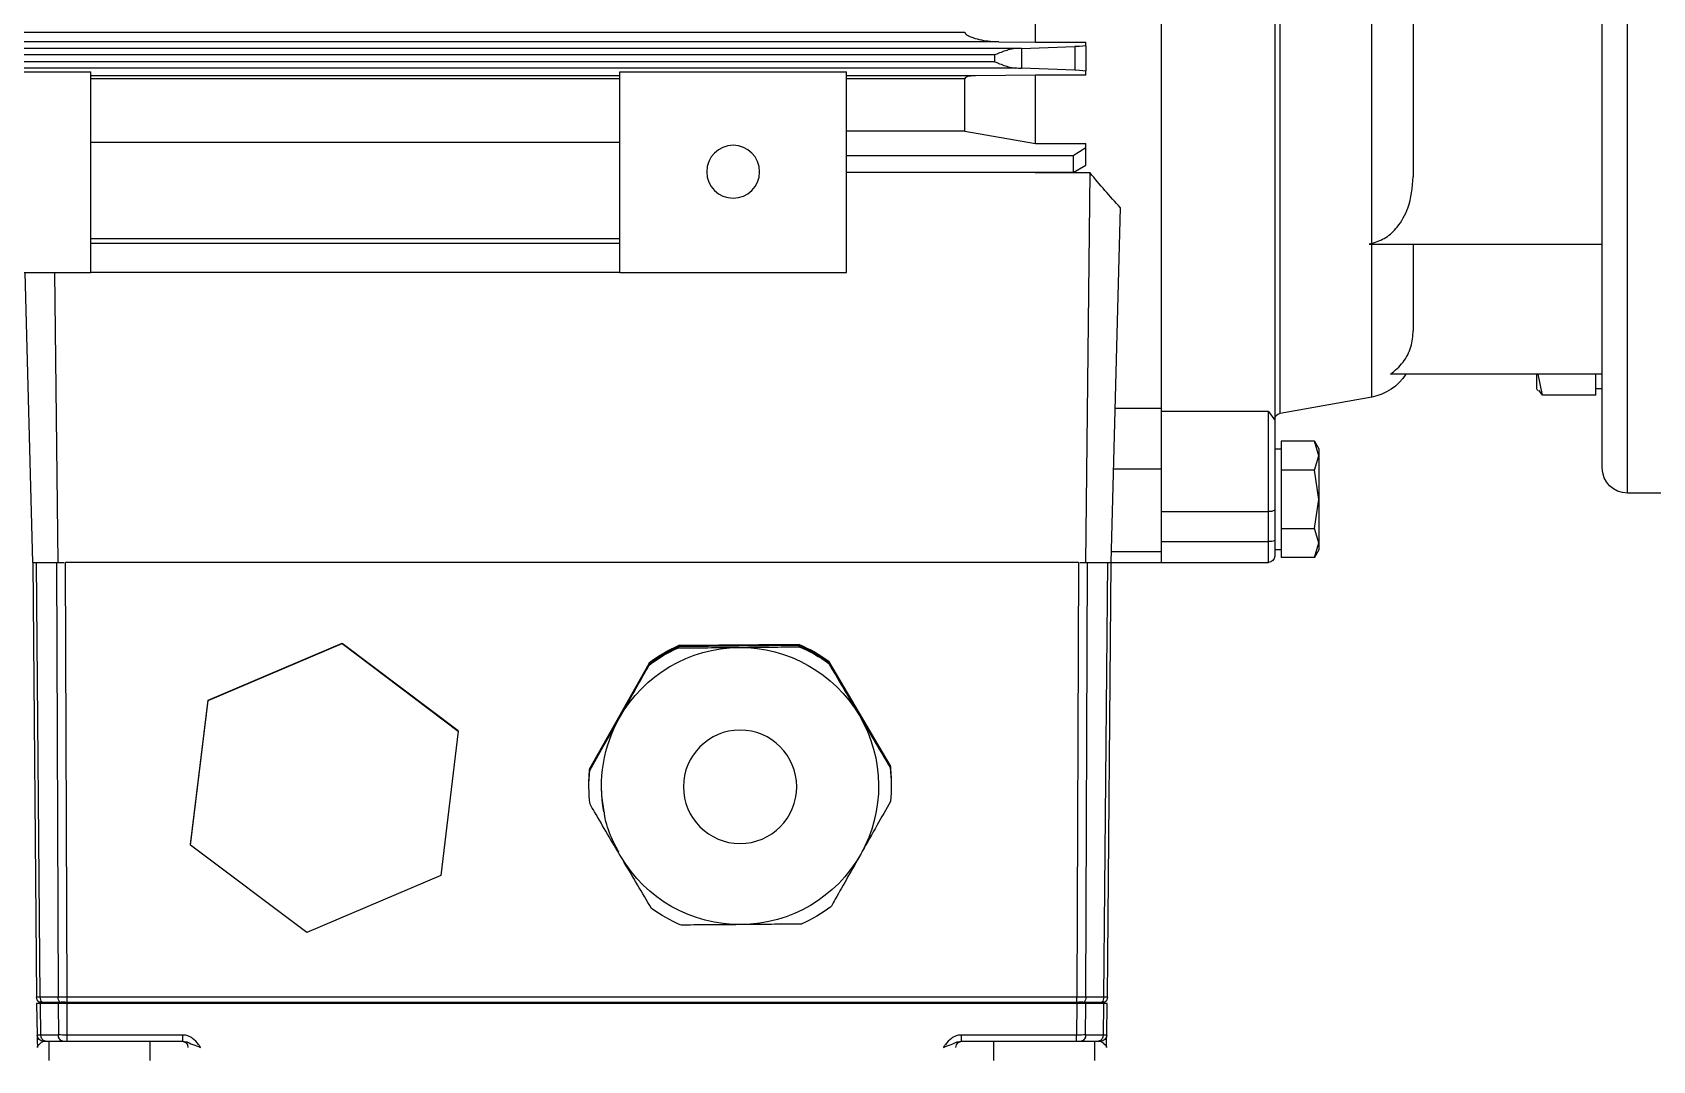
# Model space of a CAD drawing. Header units: centimetres. Extents: x 470464 to 524273, y 49611 to 59074.
# Drawn here: x 503924.73 to 503937.6, y 52482.06 to 52490.22 of the extents above; entities that cross this region are included whole.
import ezdxf

# ---------------------------------------------------------------- set-up
doc = ezdxf.new("R2010")
doc.units = ezdxf.units.CM
doc.header["$MEASUREMENT"] = 0
doc.layers.add('vinç', color=7, linetype='Continuous')

# ---------------------------------------------------------------- blocks, each defined once
blk = doc.blocks.new('eyryewthreaeetrreyajwh')
at = {"color": 2, "linetype": 'Continuous', "lineweight": 25}
for p, q in [((413644.54, 75639.838), (413644.54, 75652.338)), ((413644.74, 75640.038), (413644.74, 75652.138)), ((413646.57, 75641.818), (413646.57, 75651.577)), ((413647.298, 75640.47), (413647.298, 75645.688)), ((413647.34, 75644.878), (413647.34, 75640.416)), ((413648.24, 75640.485), (413648.24, 75644.59)), ((413649.24, 75643.417), (413649.24, 75643.918)), ((413649.8, 75643.493), (413659.48, 75643.493)), ((413648.84, 75643.388), (413648.84, 75643.417)), ((413649.24, 75643.417), (413648.84, 75643.417)), ((413648.84, 75643.388), (413648.84, 75643.188)), ((413649.352, 75643.366), (413648.928, 75643.381)), ((413648.928, 75643.381), (413648.928, 75643.195)), ((413649.531, 75643.42), (413649.24, 75643.417)), ((413649.352, 75643.366), (413649.352, 75643.21)), ((413649.401, 75643.365), (413659.879, 75643.365)), ((413649.531, 75643.42), (413659.748, 75643.42)), ((413649.552, 75643.42), (413659.734, 75643.42)), ((413648.84, 75643.154), (413648.84, 75643.188)), ((413648.928, 75643.195), (413649.352, 75643.21)), ((413649.401, 75643.211), (413659.879, 75643.211)), ((413649.564, 75643.315), (413659.715, 75643.315)), ((413649.564, 75643.315), (413649.564, 75643.261)), ((413649.564, 75643.261), (413659.715, 75643.261)), ((413648.84, 75643.154), (413649.24, 75643.154)), ((413649.24, 75643.154), (413649.717, 75643.149)), ((413649.24, 75642.612), (413649.24, 75643.154)), ((413649.717, 75643.149), (413650.74, 75643.149)), ((413649.8, 75642.709), (413649.8, 75643.126)), ((413649.8, 75643.126), (413650.74, 75643.126)), ((413652.54, 75643.182), (413650.74, 75643.182)), ((413650.74, 75641.588), (413650.74, 75643.182)), ((413652.54, 75641.588), (413652.54, 75643.182)), ((413652.54, 75643.149), (413656.74, 75643.149)), ((413652.54, 75643.126), (413656.74, 75643.126)), ((413658.54, 75643.182), (413656.74, 75643.182)), ((413656.74, 75641.588), (413656.74, 75643.182)), ((413649.8, 75642.709), (413649.24, 75642.612)), ((413649.8, 75642.709), (413650.74, 75642.709)), ((413649.24, 75642.612), (413648.84, 75642.612)), ((413648.84, 75642.579), (413648.84, 75642.612)), ((413648.84, 75642.579), (413648.94, 75642.514)), ((413648.84, 75642.44), (413648.84, 75642.579)), ((413656.74, 75642.623), (413652.54, 75642.623)), ((413648.94, 75642.381), (413648.84, 75642.44)), ((413648.94, 75642.514), (413648.94, 75642.381)), ((413648.94, 75642.514), (413650.74, 75642.514)), ((413648.806, 75642.379), (413649.24, 75642.379)), ((413648.84, 75639.288), (413648.806, 75642.379)), ((413648.94, 75642.381), (413650.74, 75642.381)), ((413649.24, 75642.379), (413649.244, 75642.381)), ((413648.64, 75639.288), (413648.566, 75642.103)), ((413646.591, 75641.814), (413644.74, 75641.814)), ((413646.57, 75641.818), (413646.591, 75641.814)), ((413646.57, 75640.599), (413646.57, 75641.814)), ((413656.74, 75641.858), (413652.54, 75641.858)), ((413652.54, 75641.818), (413656.74, 75641.818)), ((413652.54, 75641.588), (413650.74, 75641.588)), ((413652.54, 75641.588), (413656.74, 75641.588)), ((413658.54, 75641.588), (413656.74, 75641.588)), ((413657, 75639.288), (413657.025, 75641.588)), ((413657.2, 75639.288), (413657.26, 75641.588)), ((413644.74, 75640.781), (413646.42, 75640.781)), ((413644.79, 75640.616), (413644.79, 75640.781)), ((413645.215, 75640.616), (413645.249, 75640.781)), ((413645.26, 75640.664), (413645.26, 75640.781)), ((413644.74, 75640.664), (413644.79, 75640.664)), ((413644.79, 75640.616), (413645.215, 75640.616)), ((413645.215, 75640.616), (413645.244, 75640.654)), ((413645.251, 75640.649), (413645.26, 75640.664)), ((413646.57, 75640.599), (413647.298, 75640.47)), ((413648.24, 75640.51), (413648.608, 75640.51)), ((413647.39, 75640.485), (413647.34, 75640.416)), ((413647.39, 75640.485), (413648.24, 75640.485)), ((413647.39, 75639.692), (413647.39, 75640.485)), ((413648.24, 75639.692), (413648.24, 75640.485)), ((413646.99, 75640.134), (413647.025, 75640.25)), ((413647.025, 75640.25), (413646.99, 75640.188)), ((413647.025, 75640.25), (413647.29, 75640.25)), ((413647.29, 75640.25), (413647.29, 75640.134)), ((413646.99, 75640.188), (413646.99, 75640.134)), ((413647.025, 75640.019), (413646.99, 75640.134)), ((413646.99, 75640.134), (413646.99, 75639.788)), ((413647.34, 75640.188), (413647.29, 75640.188)), ((413647.29, 75640.134), (413647.29, 75640.019)), ((413646.99, 75639.788), (413647.025, 75640.019)), ((413647.025, 75640.019), (413647.29, 75640.019)), ((413647.29, 75640.019), (413647.29, 75639.788)), ((413648.62, 75640.029), (413648.24, 75640.029)), ((413644.14, 75639.838), (413644.54, 75639.838)), ((413647.025, 75639.557), (413646.99, 75639.788)), ((413646.99, 75639.788), (413646.99, 75639.442)), ((413647.29, 75639.788), (413647.29, 75639.557)), ((413647.34, 75639.701), (413647.34, 75639.462)), ((413648.24, 75639.692), (413647.39, 75639.692)), ((413647.39, 75639.453), (413647.39, 75639.692)), ((413648.24, 75639.371), (413648.24, 75639.692)), ((413648.24, 75639.453), (413648.24, 75639.692)), ((413646.99, 75639.442), (413647.025, 75639.557)), ((413647.29, 75639.557), (413647.025, 75639.557)), ((413647.29, 75639.557), (413647.29, 75639.442)), ((413647.025, 75639.326), (413646.99, 75639.442)), ((413646.99, 75639.442), (413646.99, 75639.388)), ((413646.99, 75639.388), (413647.025, 75639.326)), ((413647.29, 75639.442), (413647.29, 75639.326)), ((413647.29, 75639.388), (413647.34, 75639.388)), ((413648.24, 75639.453), (413647.39, 75639.453)), ((413647.39, 75639.288), (413647.39, 75639.453)), ((413648.24, 75639.371), (413648.638, 75639.371)), ((413648.24, 75639.288), (413648.24, 75639.371)), ((413647.025, 75639.326), (413647.29, 75639.326)), ((413648.24, 75639.288), (413647.39, 75639.288)), ((413648.639, 75639.288), (413648.24, 75639.288)), ((413648.669, 75635.838), (413648.639, 75639.288)), ((413648.84, 75639.288), (413648.64, 75639.288)), ((413648.668, 75639.288), (413648.699, 75635.838)), ((413648.84, 75635.838), (413648.828, 75639.288)), ((413648.888, 75639.288), (413648.84, 75639.288)), ((413648.898, 75639.288), (413648.911, 75635.838)), ((413648.898, 75639.288), (413656.941, 75639.288)), ((413656.928, 75635.838), (413656.941, 75639.288)), ((413657, 75639.288), (413656.951, 75639.288)), ((413657.012, 75639.288), (413656.999, 75635.838)), ((413657.2, 75639.288), (413657, 75639.288)), ((413657.141, 75635.838), (413657.171, 75639.288)), ((413657.2, 75639.288), (413657.17, 75635.838)), ((413651.115, 75638.632), (413651.115, 75638.636)), ((413651.115, 75638.636), (413652.075, 75638.627)), ((413652.075, 75638.623), (413651.115, 75638.632)), ((413651.115, 75638.627), (413652.075, 75638.618)), ((413651.115, 75638.618), (413651.115, 75638.627)), ((413652.075, 75638.627), (413652.075, 75638.623)), ((413652.075, 75638.618), (413652.075, 75638.609)), ((413654.745, 75638.647), (413653.822, 75637.953)), ((413654.745, 75638.643), (413653.822, 75637.949)), ((413654.745, 75638.643), (413654.745, 75638.647)), ((413655.808, 75638.195), (413654.745, 75638.647)), ((413655.808, 75638.191), (413654.745, 75638.643)), ((413650.394, 75637.678), (413650.881, 75638.504)), ((413650.881, 75638.499), (413650.394, 75637.673)), ((413650.394, 75637.668), (413650.881, 75638.495)), ((413650.881, 75638.504), (413650.881, 75638.499)), ((413650.881, 75638.495), (413650.881, 75638.486)), ((413652.307, 75638.486), (413652.307, 75638.49)), ((413652.778, 75637.651), (413652.307, 75638.486)), ((413652.307, 75638.481), (413652.778, 75637.646)), ((413652.307, 75638.473), (413652.307, 75638.481)), ((413655.808, 75638.191), (413655.808, 75638.195)), ((413655.947, 75637.049), (413655.808, 75638.195)), ((413655.947, 75637.045), (413655.808, 75638.191)), ((413653.822, 75637.949), (413653.822, 75637.953)), ((413653.822, 75637.949), (413653.962, 75636.803)), ((413650.394, 75637.673), (413650.394, 75637.678)), ((413650.394, 75637.66), (413650.394, 75637.668)), ((413650.385, 75637.532), (413650.385, 75637.527)), ((413652.778, 75637.655), (413652.778, 75637.651)), ((413652.778, 75637.646), (413652.778, 75637.637)), ((413652.785, 75637.527), (413652.785, 75637.532)), ((413650.385, 75637.523), (413650.385, 75637.514)), ((413652.785, 75637.514), (413652.785, 75637.523)), ((413655.024, 75636.351), (413655.947, 75637.045)), ((413655.947, 75637.045), (413655.947, 75637.049)), ((413653.962, 75636.803), (413655.024, 75636.351)), ((413648.674, 75635.537), (413648.67, 75635.788)), ((413648.67, 75635.788), (413648.699, 75635.788)), ((413648.689, 75635.788), (413648.689, 75635.799)), ((413648.699, 75635.838), (413648.84, 75635.838)), ((413648.699, 75635.788), (413648.703, 75635.537)), ((413648.699, 75635.788), (413648.84, 75635.788)), ((413648.704, 75635.788), (413648.704, 75635.799)), ((413648.713, 75635.798), (413648.704, 75635.799)), ((413648.854, 75635.798), (413648.713, 75635.798)), ((413648.842, 75635.537), (413648.84, 75635.788)), ((413648.84, 75635.788), (413648.911, 75635.788)), ((413648.863, 75635.799), (413648.854, 75635.798)), ((413648.863, 75635.788), (413648.863, 75635.799)), ((413648.911, 75635.798), (413648.898, 75635.799)), ((413648.898, 75635.788), (413648.898, 75635.799)), ((413648.911, 75635.838), (413656.928, 75635.838)), ((413648.911, 75635.798), (413648.911, 75635.838)), ((413656.928, 75635.798), (413648.911, 75635.798)), ((413648.911, 75635.788), (413648.913, 75635.537)), ((413648.911, 75635.788), (413656.928, 75635.788)), ((413656.926, 75635.537), (413656.928, 75635.788)), ((413656.928, 75635.798), (413656.928, 75635.838)), ((413656.941, 75635.799), (413656.928, 75635.798)), ((413656.928, 75635.788), (413656.999, 75635.788)), ((413656.941, 75635.788), (413656.941, 75635.799)), ((413656.985, 75635.798), (413656.976, 75635.799)), ((413656.976, 75635.788), (413656.976, 75635.799)), ((413657.127, 75635.798), (413656.985, 75635.798)), ((413656.999, 75635.788), (413656.997, 75635.537)), ((413656.999, 75635.838), (413657.141, 75635.838)), ((413656.999, 75635.788), (413657.14, 75635.788)), ((413657.136, 75635.799), (413657.127, 75635.798)), ((413657.136, 75635.788), (413657.136, 75635.799)), ((413657.136, 75635.537), (413657.14, 75635.788)), ((413657.14, 75635.788), (413657.17, 75635.788)), ((413657.15, 75635.788), (413657.15, 75635.799)), ((413657.17, 75635.788), (413657.165, 75635.537)), ((413648.703, 75635.537), (413648.842, 75635.537)), ((413648.739, 75635.488), (413648.724, 75635.488)), ((413648.878, 75635.488), (413648.739, 75635.488)), ((413648.77, 75635.488), (413648.77, 75635.334)), ((413648.913, 75635.488), (413648.878, 75635.488)), ((413648.913, 75635.537), (413649.83, 75635.537)), ((413648.913, 75635.488), (413648.913, 75635.537)), ((413649.83, 75635.488), (413648.913, 75635.488)), ((413649.57, 75635.334), (413649.57, 75635.488)), ((413649.83, 75635.537), (413649.83, 75635.488)), ((413656.009, 75635.537), (413656.926, 75635.537)), ((413656.009, 75635.488), (413656.009, 75635.537)), ((413656.926, 75635.488), (413656.009, 75635.488)), ((413656.27, 75635.488), (413656.27, 75635.334)), ((413656.926, 75635.488), (413656.926, 75635.537)), ((413656.962, 75635.488), (413656.926, 75635.488)), ((413657.101, 75635.488), (413656.962, 75635.488)), ((413656.997, 75635.537), (413657.136, 75635.537)), ((413657.07, 75635.334), (413657.07, 75635.488)), ((413657.115, 75635.488), (413657.101, 75635.488))]:
    blk.add_line(p, q, dxfattribs=at)
for centre, radius in [((413651.64, 75642.388), 0.21), ((413651.585, 75637.507), 0.45)]:
    blk.add_circle(centre, radius, dxfattribs=at)
for centre, radius, start, end in [((413646.64, 75640.993), 0.4, 211.8703, 260), ((413647.29, 75640.421), 0.05, 0, 80), ((413644.54, 75640.038), 0.2, 270, 0), ((413647.378, 75639.771), 0.0794, 241.5184, 278.7795), ((413647.378, 75639.532), 0.0794, 241.5184, 278.7795), ((413647.39, 75639.338), 0.05, 180, 270), ((413651.585, 75637.513), 1.1, 89.4658, 149.4647), ((413651.585, 75637.532), 1.2, 113.0219, 125.9087), ((413651.585, 75637.527), 1.2, 113.0219, 125.9087), ((413651.585, 75637.523), 1.2, 113.0219, 125.9087), ((413651.585, 75637.514), 1.2, 113.0219, 125.9087), ((413651.585, 75637.513), 1.1, 29.4677, 89.4667), ((413651.585, 75637.532), 1.2, 53.0238, 65.9106), ((413651.585, 75637.527), 1.2, 53.0238, 65.9106), ((413651.585, 75637.523), 1.2, 53.0238, 65.9106), ((413651.585, 75637.514), 1.2, 53.0238, 65.9106), ((413651.585, 75637.513), 1.1, 149.4651, 209.4673), ((413651.585, 75637.513), 1.1, 349.2902, 29.4673), ((413651.585, 75637.532), 1.2, 173.0224, 180), ((413651.585, 75637.527), 1.2, 173.0224, 180), ((413651.585, 75637.523), 1.2, 173.0224, 180), ((413651.585, 75637.514), 1.2, 173.0224, 185.91), ((413651.585, 75637.514), 1.2, 353.0224, 5.91), ((413651.585, 75637.532), 1.2, 0, 5.91), ((413651.585, 75637.527), 1.2, 0, 5.91), ((413651.585, 75637.523), 1.2, 0, 5.91), ((413651.585, 75637.513), 1.1, 209.4677, 269.4667), ((413651.585, 75637.513), 1.1, 269.4658, 329.4647), ((413651.585, 75637.514), 1.2, 233.0238, 245.9106), ((413651.585, 75637.514), 1.2, 293.0219, 305.9087), ((413648.719, 75635.838), 0.05, 180.5, 232.973), ((413648.757, 75635.836), 0.0588, 178.7139, 220.4981), ((413648.899, 75635.836), 0.0588, 178.7139, 220.4981), ((413656.94, 75635.836), 0.0588, 319.5019, 1.2861), ((413657.082, 75635.836), 0.0588, 319.5019, 1.2861), ((413657.12, 75635.838), 0.05, 307.027, 359.5), ((413648.724, 75635.538), 0.05, 181, 270), ((413648.747, 75635.532), 0.0443, 172.6999, 258.7745), ((413648.886, 75635.532), 0.0443, 172.6999, 258.7745), ((413649.821, 75635.438), 0.05, 1.5, 90), ((413656.018, 75635.438), 0.05, 90, 178.5), ((413656.953, 75635.532), 0.0443, 281.2255, 7.3001), ((413657.092, 75635.532), 0.0443, 281.2255, 7.3001), ((413657.115, 75635.538), 0.05, 270, 359)]:
    blk.add_arc(centre, radius, start, end, dxfattribs=at)
for centre, major_axis, ratio, start_param, end_param in [((413649.14, 75643.388), (0.3, 0), 0.034921, 3.141593, 3.926991), ((413649.564, 75643.374), (0.3, 0), 0.034921, 3.926991, 4.137311), ((413649.14, 75643.188), (0.3, 0), 0.034921, 2.356194, 3.141593), ((413649.564, 75643.203), (0.3, 0), 0.034921, 2.145876, 2.356194), ((413644.308, 75646.088), (4.162, -4.085), 0.963647, 0.02478, 0.089847), ((413648.769, 75635.838), (0.1, 0), 0.001807, 3.141601, 3.926967), ((413648.911, 75635.838), (0.1, 0), 0.004363, 3.926999, 4.712365), ((413656.928, 75635.838), (0.1, 0), 0.004363, 4.712413, 5.497779), ((413657.07, 75635.838), (0.1, 0), 0.001807, 5.497811, 6.283177), ((413648.774, 75635.538), (0.1, 0.001), 0.003614, 3.141625, 3.926896), ((413648.913, 75635.538), (0.1, 0), 0.008726, 3.927022, 4.712294), ((413656.926, 75635.538), (0.1, 0), 0.008726, 4.712484, 5.497756), ((413657.065, 75635.538), (0.1, -0.001), 0.003614, 5.497882, 6.283153)]:
    blk.add_ellipse(centre, major_axis=major_axis, ratio=ratio, start_param=start_param, end_param=end_param, dxfattribs=at)
for points, knots in [([(413646.24, 75650.086), (413646.24, 75649.97), (413646.24, 75649.736), (413646.24, 75649.33), (413646.24, 75648.885), (413646.24, 75648.403), (413646.24, 75647.892), (413646.24, 75647.364), (413646.24, 75646.827), (413646.24, 75646.286), (413646.24, 75645.744), (413646.24, 75645.2), (413646.24, 75644.66), (413646.24, 75644.134), (413646.24, 75643.631), (413646.24, 75643.161), (413646.24, 75642.727), (413646.24, 75642.473), (413646.24, 75642.347)], [0, 0, 0, 0, 0.061766, 0.123529, 0.186576, 0.250001, 0.313425, 0.376472, 0.438777, 0.5, 0.561224, 0.623529, 0.686576, 0.75, 0.813425, 0.876472, 0.938776, 1, 1, 1, 1]), ([(413649.8, 75643.493), (413649.799, 75643.491), (413649.799, 75643.488), (413649.794, 75643.482), (413649.78, 75643.47), (413649.721, 75643.443), (413649.634, 75643.425), (413649.56, 75643.421), (413649.531, 75643.42)], [0, 0, 0, 0, 0.0178648, 0.0400048, 0.0799869, 0.2070937, 0.6928212, 1, 1, 1, 1]), ([(413649.401, 75643.365), (413649.419, 75643.362), (413649.466, 75643.355), (413649.522, 75643.332), (413649.558, 75643.317), (413649.564, 75643.315), (413649.564, 75643.315)], [0, 0, 0, 0, 0.352713, 0.904091, 0.993911, 1, 1, 1, 1]), ([(413649.564, 75643.261), (413649.564, 75643.261), (413649.558, 75643.259), (413649.522, 75643.244), (413649.466, 75643.221), (413649.419, 75643.214), (413649.401, 75643.211)], [0, 0, 0, 0, 0.006089, 0.095912, 0.647289, 1, 1, 1, 1]), ([(413649.717, 75643.149), (413649.732, 75643.148), (413649.756, 75643.148), (413649.781, 75643.142), (413649.792, 75643.137), (413649.797, 75643.133), (413649.799, 75643.129), (413649.799, 75643.127), (413649.8, 75643.126)], [0, 0, 0, 0, 0.493912, 0.741553, 0.826941, 0.912841, 0.962882, 1, 1, 1, 1]), ([(413646.57, 75641.818), (413646.532, 75641.832), (413646.454, 75641.859), (413646.353, 75641.958), (413646.26, 75642.12), (413646.247, 75642.263), (413646.24, 75642.347)], [0, 0, 0, 0, 0.182276, 0.363535, 0.62426, 1, 1, 1, 1]), ([(413646.24, 75641.814), (413646.24, 75641.796), (413646.24, 75641.671), (413646.24, 75641.488), (413646.24, 75641.268), (413646.24, 75641.173), (413646.24, 75641.126)], [0, 0, 0, 0, 0.051682, 0.368416, 0.685149, 1, 1, 1, 1]), ([(413646.42, 75640.781), (413646.385, 75640.811), (413646.315, 75640.87), (413646.252, 75640.994), (413646.244, 75641.082), (413646.24, 75641.126)], [0, 0, 0, 0, 0.339305, 0.678336, 1, 1, 1, 1]), ([(413647.34, 75640.416), (413647.34, 75640.374), (413647.34, 75640.289), (413647.34, 75640.115), (413647.34, 75639.918), (413647.34, 75639.773), (413647.34, 75639.701)], [0, 0, 0, 0, 0.247158, 0.5, 0.752842, 1, 1, 1, 1]), ([(413647.34, 75639.462), (413647.34, 75639.446), (413647.34, 75639.412), (413647.34, 75639.371), (413647.34, 75639.343), (413647.34, 75639.34), (413647.34, 75639.338)], [0, 0, 0, 0, 0.242227, 0.5, 0.757773, 1, 1, 1, 1]), ([(413651.595, 75638.613), (413651.526, 75638.614), (413651.385, 75638.615), (413651.226, 75638.617), (413651.138, 75638.618), (413651.115, 75638.618)], [0, 0, 0, 0, 0.421125, 0.855454, 1, 1, 1, 1]), ([(413652.075, 75638.609), (413652.068, 75638.609), (413651.992, 75638.61), (413651.839, 75638.611), (413651.682, 75638.612), (413651.6, 75638.613), (413651.595, 75638.613)], [0, 0, 0, 0, 0.043676, 0.499241, 0.968347, 1, 1, 1, 1]), ([(413650.881, 75638.486), (413650.844, 75638.423), (413650.77, 75638.297), (413650.686, 75638.155), (413650.642, 75638.079), (413650.637, 75638.072)], [0, 0, 0, 0, 0.466611, 0.947222, 1, 1, 1, 1]), ([(413652.543, 75638.054), (413652.509, 75638.114), (413652.44, 75638.236), (413652.362, 75638.375), (413652.318, 75638.452), (413652.307, 75638.473)], [0, 0, 0, 0, 0.4184555, 0.8498856, 1, 1, 1, 1]), ([(413650.637, 75638.072), (413650.602, 75638.013), (413650.531, 75637.893), (413650.451, 75637.756), (413650.405, 75637.679), (413650.394, 75637.66)], [0, 0, 0, 0, 0.418455, 0.849886, 1, 1, 1, 1]), ([(413652.778, 75637.637), (413652.743, 75637.7), (413652.671, 75637.827), (413652.59, 75637.97), (413652.547, 75638.047), (413652.543, 75638.054)], [0, 0, 0, 0, 0.4666114, 0.9472216, 1, 1, 1, 1]), ([(413652.664, 75637.309), (413652.672, 75637.357), (413652.683, 75637.421), (413652.684, 75637.486), (413652.685, 75637.503)], [0, 0, 0, 0, 0.739296, 1, 1, 1, 1]), ([(413650.391, 75637.39), (413650.427, 75637.327), (413650.499, 75637.199), (413650.58, 75637.056), (413650.623, 75636.98), (413650.627, 75636.972)], [0, 0, 0, 0, 0.466611, 0.947222, 1, 1, 1, 1]), ([(413652.532, 75636.954), (413652.567, 75637.013), (413652.638, 75637.134), (413652.719, 75637.271), (413652.764, 75637.348), (413652.776, 75637.368)], [0, 0, 0, 0, 0.418455, 0.849886, 1, 1, 1, 1]), ([(413652.547, 75636.987), (413652.567, 75637.024), (413652.616, 75637.116), (413652.653, 75637.226), (413652.662, 75637.298), (413652.664, 75637.309)], [0, 0, 0, 0, 0.363514, 0.905163, 1, 1, 1, 1]), ([(413650.627, 75636.972), (413650.661, 75636.912), (413650.73, 75636.791), (413650.808, 75636.653), (413650.852, 75636.575), (413650.863, 75636.555)], [0, 0, 0, 0, 0.418455, 0.849886, 1, 1, 1, 1]), ([(413652.289, 75636.542), (413652.325, 75636.604), (413652.4, 75636.73), (413652.483, 75636.871), (413652.528, 75636.947), (413652.532, 75636.954)], [0, 0, 0, 0, 0.466611, 0.947222, 1, 1, 1, 1]), ([(413651.095, 75636.418), (413651.117, 75636.418), (413651.204, 75636.417), (413651.363, 75636.415), (413651.503, 75636.414), (413651.575, 75636.413)], [0, 0, 0, 0, 0.144547, 0.566474, 1, 1, 1, 1]), ([(413651.575, 75636.413), (413651.58, 75636.413), (413651.66, 75636.412), (413651.816, 75636.411), (413651.969, 75636.41), (413652.047, 75636.41), (413652.054, 75636.41)], [0, 0, 0, 0, 0.031652, 0.486069, 0.956325, 1, 1, 1, 1]), ([(413648.704, 75635.799), (413648.701, 75635.799), (413648.695, 75635.8), (413648.69, 75635.8), (413648.689, 75635.799), (413648.689, 75635.799)], [0, 0, 0, 0, 0.2836773, 0.7215576, 1, 1, 1, 1]), ([(413648.898, 75635.799), (413648.895, 75635.799), (413648.885, 75635.8), (413648.873, 75635.8), (413648.866, 75635.799), (413648.863, 75635.799)], [0, 0, 0, 0, 0.2836773, 0.7215576, 1, 1, 1, 1]), ([(413656.976, 75635.799), (413656.973, 75635.799), (413656.966, 75635.8), (413656.954, 75635.8), (413656.945, 75635.799), (413656.941, 75635.799)], [0, 0, 0, 0, 0.283677, 0.721558, 1, 1, 1, 1]), ([(413657.15, 75635.799), (413657.15, 75635.799), (413657.149, 75635.8), (413657.144, 75635.8), (413657.138, 75635.799), (413657.136, 75635.799)], [0, 0, 0, 0, 0.283677, 0.721558, 1, 1, 1, 1]), ([(413648.676, 75635.439), (413648.676, 75635.439), (413648.676, 75635.447), (413648.675, 75635.473), (413648.675, 75635.507), (413648.674, 75635.533), (413648.674, 75635.536), (413648.674, 75635.537)], [0, 0, 0, 0, 0.003542, 0.154386, 0.540249, 0.769622, 1, 1, 1, 1]), ([(413648.724, 75635.488), (413648.721, 75635.487), (413648.716, 75635.485), (413648.698, 75635.47), (413648.679, 75635.454), (413648.676, 75635.443), (413648.676, 75635.439), (413648.676, 75635.439)], [0, 0, 0, 0, 0.162018, 0.354554, 0.790582, 0.995844, 1, 1, 1, 1]), ([(413649.83, 75635.537), (413649.844, 75635.536), (413649.871, 75635.533), (413649.916, 75635.507), (413649.947, 75635.473), (413649.966, 75635.447), (413649.971, 75635.439), (413649.971, 75635.439)], [0, 0, 0, 0, 0.230378, 0.459751, 0.845614, 0.996458, 1, 1, 1, 1]), ([(413649.971, 75635.439), (413649.971, 75635.439), (413649.96, 75635.443), (413649.928, 75635.454), (413649.891, 75635.47), (413649.856, 75635.485), (413649.838, 75635.487), (413649.83, 75635.488)], [0, 0, 0, 0, 0.004156, 0.209418, 0.645446, 0.837982, 1, 1, 1, 1]), ([(413655.868, 75635.439), (413655.869, 75635.439), (413655.874, 75635.447), (413655.892, 75635.473), (413655.923, 75635.507), (413655.968, 75635.533), (413655.995, 75635.536), (413656.009, 75635.537)], [0, 0, 0, 0, 0.003542, 0.154386, 0.540249, 0.769622, 1, 1, 1, 1]), ([(413656.009, 75635.488), (413656.001, 75635.487), (413655.983, 75635.485), (413655.948, 75635.47), (413655.911, 75635.454), (413655.879, 75635.443), (413655.869, 75635.439), (413655.868, 75635.439)], [0, 0, 0, 0, 0.162018, 0.354554, 0.790582, 0.995844, 1, 1, 1, 1]), ([(413657.164, 75635.439), (413657.164, 75635.439), (413657.164, 75635.443), (413657.16, 75635.454), (413657.142, 75635.47), (413657.124, 75635.485), (413657.118, 75635.487), (413657.115, 75635.488)], [0, 0, 0, 0, 0.004156, 0.209418, 0.645446, 0.837982, 1, 1, 1, 1]), ([(413657.165, 75635.537), (413657.165, 75635.536), (413657.165, 75635.533), (413657.165, 75635.507), (413657.164, 75635.473), (413657.164, 75635.447), (413657.164, 75635.439), (413657.164, 75635.439)], [0, 0, 0, 0, 0.230378, 0.459751, 0.845614, 0.996458, 1, 1, 1, 1])]:
    blk.add_open_spline(points, degree=3, knots=knots, dxfattribs=at)
blk = doc.blocks.new('teyrujehkutk5rjykturjset')
at = {"layer": 'vinç', "color": 2, "xscale": -1}
blk.add_blockref('eyryewthreaeetrreyajwh', (828164.925, 0), dxfattribs=at)
blk = doc.blocks.new('rtrtjhrkıtyurjtyrkurjt')
at = {"layer": 'vinç', "color": 2}
blk.add_blockref('teyrujehkutk5rjykturjset', (3449.374, -3989.374), dxfattribs=at)

msp = doc.modelspace()

# ---------------------------------------------------------------- block references
at = {"layer": 'vinç', "color": 2}
msp.add_blockref('rtrtjhrkıtyurjtyrkurjt', (85967.638, -19163.9), dxfattribs=at)

doc.saveas('drawing.dxf')
